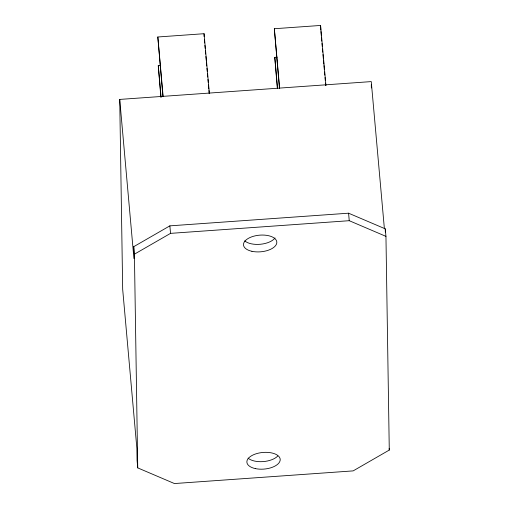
<?xml version="1.0" encoding="UTF-8"?>
<svg xmlns="http://www.w3.org/2000/svg" width="509" height="509" viewBox="0 0 509 509"><rect width="100%" height="100%" fill="white"/><g stroke="black" fill="none" stroke-linecap="round" stroke-linejoin="round"><path stroke-width="0.76" d="M119.723 99.42L133.924 258.553L133.74 246.674L169.866 225.856L348.582 213.195L385.275 228.853L385.949 236.361L389.277 450.064L353.151 470.889L174.434 483.55L137.742 467.892L137.067 460.384L136.883 448.512L122.682 289.379L119.723 99.42L371.258 81.599L384.403 228.853M137.742 467.892L134.408 254.182L170.534 233.364L349.25 220.696L385.949 236.361M162.88 96.156L157.822 36.985L204.064 33.709L209.364 93.09M279.473 88.693L274.338 28.727L320.581 25.45L325.951 85.627M160.857 97.079L158.267 65.623L160.615 65.451M277.303 88.032L274.784 57.364L277.138 57.199M389.143 448.569L389.277 450.064M348.582 213.195L349.25 220.696M320.772 29.986L320.581 25.45M320.912 31.571L321.268 35.528M321.408 37.112L321.758 41.076M321.974 43.45L322.254 46.618M322.464 48.991L322.751 52.16M322.961 54.533L323.317 58.497M323.457 60.075L323.807 64.039M323.953 65.623L324.303 69.58M324.513 71.954L324.799 75.122M325.009 77.495L325.296 80.664M325.505 83.043L325.715 85.417M274.338 28.727L279.638 88.114M274.784 57.364L277.539 88.248M204.389 39.829L204.675 42.998M204.885 45.371L205.172 48.54M205.381 50.913L205.661 54.081M205.878 56.454L206.228 60.418M206.368 61.996L206.724 65.96M206.934 68.333L207.22 71.502M207.43 73.875L207.71 77.044M207.927 79.417L208.206 82.585M208.423 84.965L208.773 88.922M208.913 90.507L209.199 93.675M157.822 36.985L163.122 96.366M158.267 65.623L161.092 97.295M169.866 225.856L170.534 233.364M133.74 246.674L134.408 254.182M385.275 228.853L385.326 232.021M371.309 84.78L371.36 87.955M204.064 33.709L204.109 36.661M275.032 237.957A16.727 8.341 -5.1 0 1 260.443 244.263A16.727 8.341 -5.1 0 1 244.727 240.865M277.742 456.045A16.727 8.341 -5.1 0 1 262.994 461.612A16.727 8.341 -5.1 0 1 248.112 458.145M251.923 251.306A16.727 8.341 -5.1 0 0 276.826 242.303A16.727 8.341 -5.1 0 0 251.701 236.838A16.727 8.341 -5.1 0 0 251.923 251.306M255.308 468.592A16.727 8.341 -5.1 0 0 280.211 459.582A16.727 8.341 -5.1 0 0 255.085 454.123A16.727 8.341 -5.1 0 0 255.308 468.592"/></g></svg>
